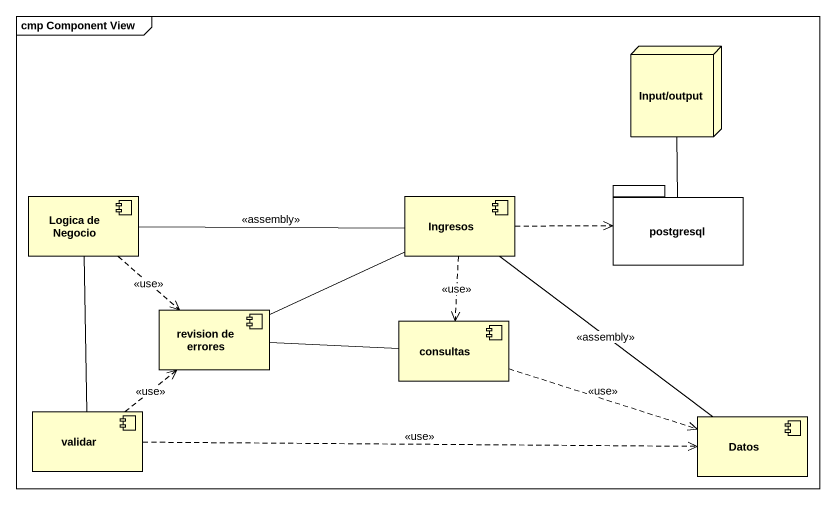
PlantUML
@startuml
mainframe cmp Component View
node "Input/output" as Input_output
package postgresql {
}
component "Logica de Negocio" as Logica_de_Negocio
component Ingresos
component "revision de errores" as revision_de_errores
component consultas
component validar
component Datos
postgresql -up- Input_output
Logica_de_Negocio ..> revision_de_errores : <<use>>
Logica_de_Negocio -- validar
Ingresos .right.> postgresql
Ingresos -left- Logica_de_Negocio : <<assembly>>
Ingresos ..> consultas : <<use>>
revision_de_errores -right- Ingresos
consultas -left- revision_de_errores
consultas .right.> Datos : <<use>>
validar .up.> revision_de_errores : <<use>>
validar .right.> Datos : <<use>>
Datos -up- Ingresos : <<assembly>>
@enduml
